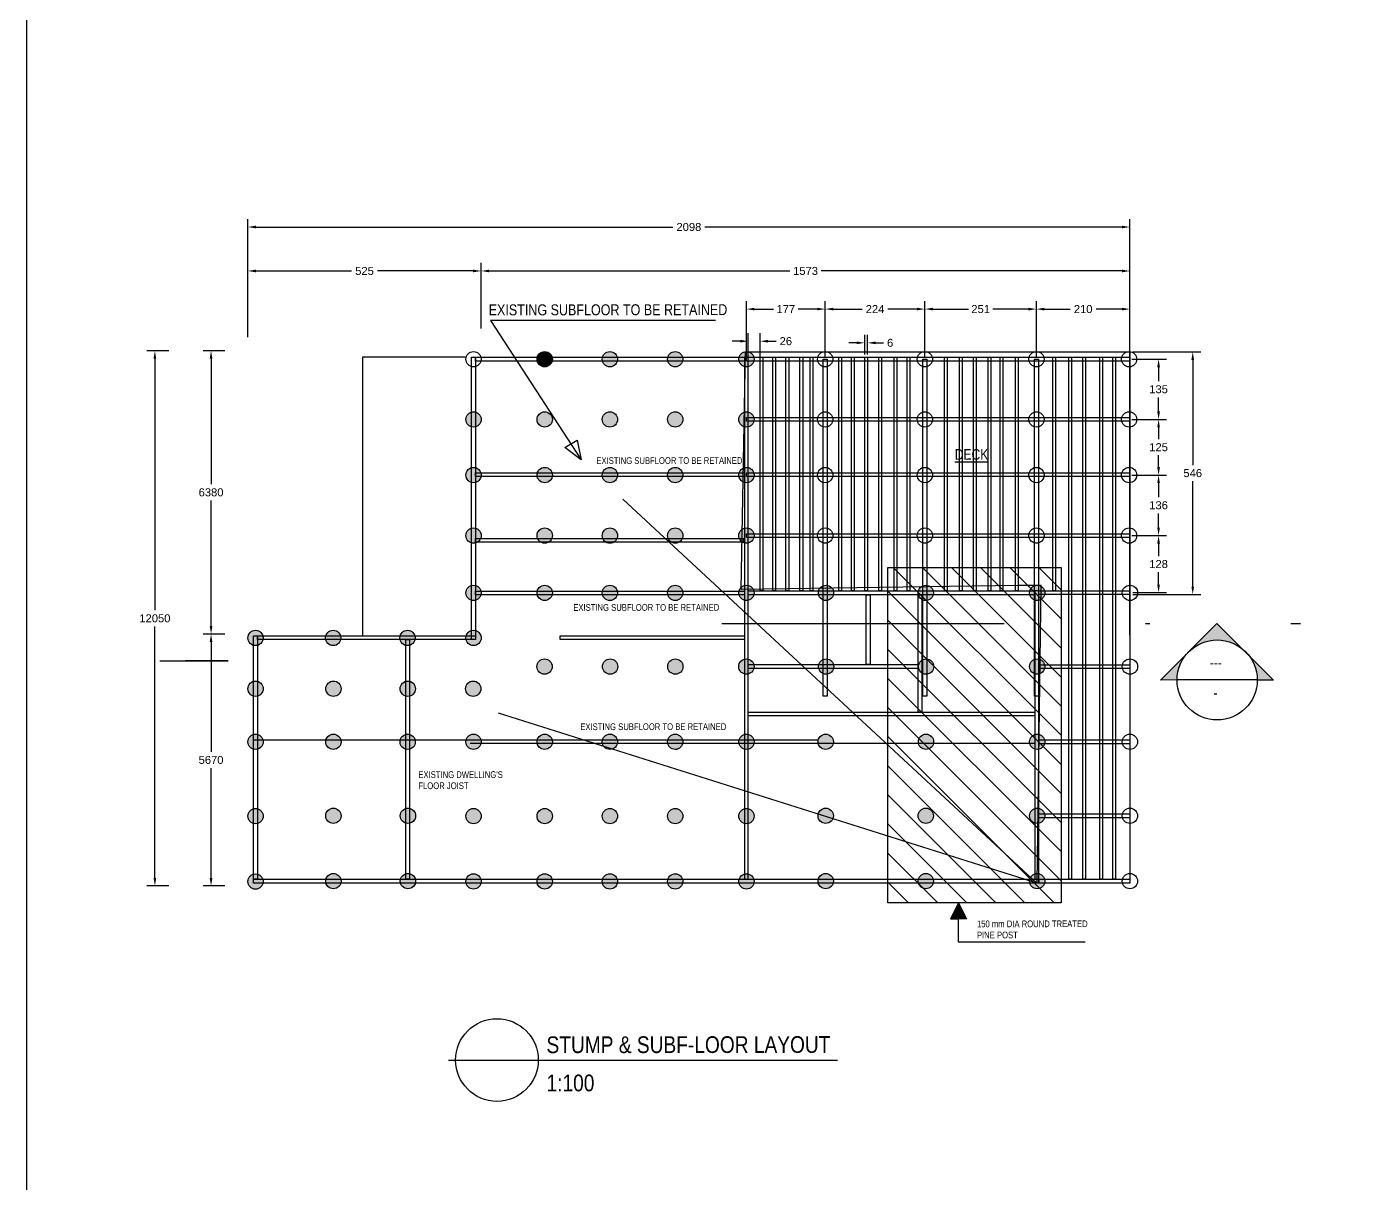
# Model space of a CAD drawing. Header units: metres. Extents: x 8 to 298, y 7 to 251.
# Drawn here: x 236.03 to 266.04, y 58.57 to 84.58 of the extents above; entities that cross this region are included whole.
import ezdxf

# ---------------------------------------------------------------- set-up
doc = ezdxf.new("R2010")
doc.units = ezdxf.units.M
doc.header["$MEASUREMENT"] = 0
doc.linetypes.add('DASHDOT2', pattern=[12.7, 6.35, -3.175, 0, -3.175])
doc.linetypes.add('DASHED', pattern=[19.05, 12.7, -6.35])
for name, color, linetype in [('A-MUROS', 1, 'Continuous'), ('A-NOMBRE_MATERIAL', 4, 'Continuous'), ('A-TEXTOS', 2, 'Continuous'), ('NUEVO DIBUJO', 2, 'Continuous')]:
    doc.layers.add(name, color=color, linetype=linetype)
doc.styles.get("Standard").update_dxf_attribs({"font": 'arial.ttf'})
doc.dimstyles.get("Standard").update_dxf_attribs({"dimtxt": 0.18, "dimasz": 0.18, "dimexe": 0.18, "dimexo": 0.0625, "dimgap": 0.09, "dimtad": 0, "dimtih": 1, "dimtoh": 1, "dimzin": 0, "dimdsep": 46, "dimtxsty": 'Standard', "dimcen": 0.09, "dimadec": 0, "dimazin": 0, "dimtfac": 1, "dimtofl": 0, "dimtmove": 0, "dimatfit": 3, "dimfxl": 1, "dimtolj": 1, "dimtzin": 0, "dimarcsym": 0})

# ---------------------------------------------------------------- blocks, each defined once
blk = doc.blocks.new('*D205')
at = {"layer": 'Defpoints', "color": 0, "transparency": 16777216}
for p in [(252.517, 77.504), (252.254, 76.833), (252.517, 76.833)]:
    blk.add_point(p, dxfattribs=at)
at = {"layer": 'NUEVO DIBUJO', "color": 0, "lineweight": -2, "transparency": 16777216}
for p, q in [((252.074, 77.504), (251.894, 77.504)), ((252.254, 76.895), (252.254, 77.684)), ((252.517, 76.895), (252.517, 77.684)), ((252.697, 77.504), (252.877, 77.504))]:
    blk.add_line(p, q, dxfattribs=at)
at = {"layer": 'NUEVO DIBUJO', "color": 0, "transparency": 16777216}
for points in [[(252.074, 77.534), (252.074, 77.474), (252.254, 77.504)], [(252.697, 77.534), (252.697, 77.474), (252.517, 77.504)]]:
    blk.add_solid(points, dxfattribs=at)
at = {"layer": 'NUEVO DIBUJO', "color": 0, "transparency": 16777216, "insert": (253.098, 77.504), "char_height": 0.18, "attachment_point": 5}
blk.add_mtext('\\A1;26', dxfattribs=at)
blk = doc.blocks.new('*D155')
at = {"layer": 'Defpoints', "color": 0, "transparency": 16777216}
for p in [(238.909, 77.289), (239.283, 77.289), (239.283, 65.253)]:
    blk.add_point(p, dxfattribs=at)
at = {"layer": 'NUEVO DIBUJO', "color": 0, "lineweight": -2, "transparency": 16777216}
for p, q in [((239.221, 77.289), (238.729, 77.289)), ((238.909, 77.109), (238.909, 71.453)), ((238.909, 65.433), (238.909, 71.089)), ((239.221, 65.253), (238.729, 65.253))]:
    blk.add_line(p, q, dxfattribs=at)
at = {"layer": 'NUEVO DIBUJO', "color": 0, "transparency": 16777216}
for points in [[(238.879, 77.109), (238.939, 77.109), (238.909, 77.289)], [(238.879, 65.433), (238.939, 65.433), (238.909, 65.253)]]:
    blk.add_solid(points, dxfattribs=at)
at = {"layer": 'NUEVO DIBUJO', "color": 0, "transparency": 16777216, "insert": (238.909, 71.271), "char_height": 0.18, "attachment_point": 5}
blk.add_mtext('\\A1;12050', dxfattribs=at)
blk = doc.blocks.new('*D156')
at = {"layer": 'Defpoints', "color": 0, "transparency": 16777216}
for p in [(240.172, 70.919), (240.546, 70.919), (240.546, 65.253)]:
    blk.add_point(p, dxfattribs=at)
at = {"layer": 'NUEVO DIBUJO', "color": 0, "lineweight": -2, "transparency": 16777216}
for p, q in [((240.483, 70.919), (239.992, 70.919)), ((240.172, 70.739), (240.172, 68.268)), ((240.172, 65.433), (240.172, 67.904)), ((240.483, 65.253), (239.992, 65.253))]:
    blk.add_line(p, q, dxfattribs=at)
at = {"layer": 'NUEVO DIBUJO', "color": 0, "transparency": 16777216}
for points in [[(240.142, 70.739), (240.202, 70.739), (240.172, 70.919)], [(240.142, 65.433), (240.202, 65.433), (240.172, 65.253)]]:
    blk.add_solid(points, dxfattribs=at)
at = {"layer": 'NUEVO DIBUJO', "color": 0, "transparency": 16777216, "insert": (240.172, 68.086), "char_height": 0.18, "attachment_point": 5}
blk.add_mtext('\\A1;5670', dxfattribs=at)
blk = doc.blocks.new('*D157')
at = {"layer": 'Defpoints', "color": 0, "transparency": 16777216}
for p in [(240.172, 77.289), (240.546, 77.289), (240.546, 70.919)]:
    blk.add_point(p, dxfattribs=at)
at = {"layer": 'NUEVO DIBUJO', "color": 0, "lineweight": -2, "transparency": 16777216}
for p, q in [((240.483, 77.289), (239.992, 77.289)), ((240.172, 77.109), (240.172, 74.286)), ((240.172, 71.099), (240.172, 73.922)), ((240.483, 70.919), (239.992, 70.919))]:
    blk.add_line(p, q, dxfattribs=at)
at = {"layer": 'NUEVO DIBUJO', "color": 0, "transparency": 16777216}
for points in [[(240.142, 77.109), (240.202, 77.109), (240.172, 77.289)], [(240.142, 71.099), (240.202, 71.099), (240.172, 70.919)]]:
    blk.add_solid(points, dxfattribs=at)
at = {"layer": 'NUEVO DIBUJO', "color": 0, "transparency": 16777216, "insert": (240.172, 74.104), "char_height": 0.18, "attachment_point": 5}
blk.add_mtext('\\A1;6380', dxfattribs=at)
blk = doc.blocks.new('*D206')
at = {"layer": 'Defpoints', "color": 0, "transparency": 16777216}
for p in [(260.836, 80.072), (240.999, 78.402), (260.836, 70.83)]:
    blk.add_point(p, dxfattribs=at)
at = {"layer": 'NUEVO DIBUJO', "color": 0, "lineweight": -2, "transparency": 16777216}
for p, q in [((240.999, 78.465), (240.999, 80.252)), ((260.836, 70.893), (260.836, 80.252)), ((241.179, 80.072), (250.557, 80.072)), ((260.656, 80.072), (251.278, 80.072))]:
    blk.add_line(p, q, dxfattribs=at)
at = {"layer": 'NUEVO DIBUJO', "color": 0, "transparency": 16777216}
for points in [[(241.179, 80.102), (241.179, 80.042), (240.999, 80.072)], [(260.656, 80.102), (260.656, 80.042), (260.836, 80.072)]]:
    blk.add_solid(points, dxfattribs=at)
at = {"layer": 'NUEVO DIBUJO', "color": 0, "transparency": 16777216, "insert": (250.918, 80.072), "char_height": 0.18, "attachment_point": 5}
blk.add_mtext('\\A1;2098', dxfattribs=at)
blk = doc.blocks.new('*D158')
at = {"layer": 'Defpoints', "color": 0, "transparency": 16777216}
for p in [(246.246, 79.083), (240.999, 77.535), (246.246, 77.729)]:
    blk.add_point(p, dxfattribs=at)
at = {"layer": 'NUEVO DIBUJO', "color": 0, "lineweight": -2, "transparency": 16777216}
for p, q in [((240.999, 77.597), (240.999, 79.263)), ((246.246, 77.791), (246.246, 79.263)), ((241.179, 79.083), (243.333, 79.083)), ((246.066, 79.083), (243.912, 79.083))]:
    blk.add_line(p, q, dxfattribs=at)
at = {"layer": 'NUEVO DIBUJO', "color": 0, "transparency": 16777216}
for points in [[(241.179, 79.113), (241.179, 79.053), (240.999, 79.083)], [(246.066, 79.113), (246.066, 79.053), (246.246, 79.083)]]:
    blk.add_solid(points, dxfattribs=at)
at = {"layer": 'NUEVO DIBUJO', "color": 0, "transparency": 16777216, "insert": (243.623, 79.083), "char_height": 0.18, "attachment_point": 5}
blk.add_mtext('\\A1;525', dxfattribs=at)
blk = doc.blocks.new('*D159')
at = {"layer": 'Defpoints', "color": 0, "transparency": 16777216}
for p in [(260.836, 79.083), (246.246, 77.729), (260.836, 77.729)]:
    blk.add_point(p, dxfattribs=at)
at = {"layer": 'NUEVO DIBUJO', "color": 0, "lineweight": -2, "transparency": 16777216}
for p, q in [((246.246, 77.791), (246.246, 79.263)), ((260.836, 77.791), (260.836, 79.263)), ((246.426, 79.083), (253.191, 79.083)), ((260.656, 79.083), (253.891, 79.083))]:
    blk.add_line(p, q, dxfattribs=at)
at = {"layer": 'NUEVO DIBUJO', "color": 0, "transparency": 16777216}
for points in [[(246.426, 79.113), (246.426, 79.053), (246.246, 79.083)], [(260.656, 79.113), (260.656, 79.053), (260.836, 79.083)]]:
    blk.add_solid(points, dxfattribs=at)
at = {"layer": 'NUEVO DIBUJO', "color": 0, "transparency": 16777216, "insert": (253.541, 79.083), "char_height": 0.18, "attachment_point": 5}
blk.add_mtext('\\A1;1573', dxfattribs=at)
blk = doc.blocks.new('*D207')
at = {"layer": 'Defpoints', "color": 0, "transparency": 16777216}
for p in [(253.983, 78.226), (252.212, 77.099), (253.983, 77.099)]:
    blk.add_point(p, dxfattribs=at)
at = {"layer": 'NUEVO DIBUJO', "color": 0, "lineweight": -2, "transparency": 16777216}
for p, q in [((252.212, 77.161), (252.212, 78.406)), ((253.983, 77.161), (253.983, 78.406)), ((252.392, 78.226), (252.817, 78.226)), ((253.803, 78.226), (253.378, 78.226))]:
    blk.add_line(p, q, dxfattribs=at)
at = {"layer": 'NUEVO DIBUJO', "color": 0, "transparency": 16777216}
for points in [[(252.392, 78.256), (252.392, 78.196), (252.212, 78.226)], [(253.803, 78.256), (253.803, 78.196), (253.983, 78.226)]]:
    blk.add_solid(points, dxfattribs=at)
at = {"layer": 'NUEVO DIBUJO', "color": 0, "transparency": 16777216, "insert": (253.097, 78.226), "char_height": 0.18, "attachment_point": 5}
blk.add_mtext('\\A1;177', dxfattribs=at)
blk = doc.blocks.new('*D208')
at = {"layer": 'Defpoints', "color": 0, "transparency": 16777216}
for p in [(256.225, 78.226), (253.983, 77.099), (256.225, 77.099)]:
    blk.add_point(p, dxfattribs=at)
at = {"layer": 'NUEVO DIBUJO', "color": 0, "lineweight": -2, "transparency": 16777216}
for p, q in [((253.983, 77.161), (253.983, 78.406)), ((256.225, 77.161), (256.225, 78.406)), ((254.163, 78.226), (254.814, 78.226)), ((256.045, 78.226), (255.394, 78.226))]:
    blk.add_line(p, q, dxfattribs=at)
at = {"layer": 'NUEVO DIBUJO', "color": 0, "transparency": 16777216}
for points in [[(254.163, 78.256), (254.163, 78.196), (253.983, 78.226)], [(256.045, 78.256), (256.045, 78.196), (256.225, 78.226)]]:
    blk.add_solid(points, dxfattribs=at)
at = {"layer": 'NUEVO DIBUJO', "color": 0, "transparency": 16777216, "insert": (255.104, 78.226), "char_height": 0.18, "attachment_point": 5}
blk.add_mtext('\\A1;224', dxfattribs=at)
blk = doc.blocks.new('*D209')
at = {"layer": 'Defpoints', "color": 0, "transparency": 16777216}
for p in [(258.733, 78.226), (256.225, 77.099), (258.733, 77.099)]:
    blk.add_point(p, dxfattribs=at)
at = {"layer": 'NUEVO DIBUJO', "color": 0, "lineweight": -2, "transparency": 16777216}
for p, q in [((256.225, 77.161), (256.225, 78.406)), ((258.733, 77.161), (258.733, 78.406)), ((256.405, 78.226), (257.206, 78.226)), ((258.553, 78.226), (257.752, 78.226))]:
    blk.add_line(p, q, dxfattribs=at)
at = {"layer": 'NUEVO DIBUJO', "color": 0, "transparency": 16777216}
for points in [[(256.405, 78.256), (256.405, 78.196), (256.225, 78.226)], [(258.553, 78.256), (258.553, 78.196), (258.733, 78.226)]]:
    blk.add_solid(points, dxfattribs=at)
at = {"layer": 'NUEVO DIBUJO', "color": 0, "transparency": 16777216, "insert": (257.479, 78.226), "char_height": 0.18, "attachment_point": 5}
blk.add_mtext('\\A1;251', dxfattribs=at)
blk = doc.blocks.new('*D210')
at = {"layer": 'Defpoints', "color": 0, "transparency": 16777216}
for p in [(260.836, 78.226), (258.733, 77.099), (260.836, 77.099)]:
    blk.add_point(p, dxfattribs=at)
at = {"layer": 'NUEVO DIBUJO', "color": 0, "lineweight": -2, "transparency": 16777216}
for p, q in [((258.733, 77.161), (258.733, 78.406)), ((260.836, 77.161), (260.836, 78.406)), ((258.913, 78.226), (259.494, 78.226)), ((260.656, 78.226), (260.075, 78.226))]:
    blk.add_line(p, q, dxfattribs=at)
at = {"layer": 'NUEVO DIBUJO', "color": 0, "transparency": 16777216}
for points in [[(258.913, 78.256), (258.913, 78.196), (258.733, 78.226)], [(260.656, 78.256), (260.656, 78.196), (260.836, 78.226)]]:
    blk.add_solid(points, dxfattribs=at)
at = {"layer": 'NUEVO DIBUJO', "color": 0, "transparency": 16777216, "insert": (259.784, 78.226), "char_height": 0.18, "attachment_point": 5}
blk.add_mtext('\\A1;210', dxfattribs=at)
blk = doc.blocks.new('*D211')
at = {"layer": 'Defpoints', "color": 0, "transparency": 16777216}
for p in [(260.818, 77.099), (260.818, 75.745), (261.48, 75.745)]:
    blk.add_point(p, dxfattribs=at)
at = {"layer": 'NUEVO DIBUJO', "color": 0, "lineweight": -2, "transparency": 16777216}
for p, q in [((260.881, 77.099), (261.66, 77.099)), ((261.48, 76.919), (261.48, 76.604)), ((261.48, 75.925), (261.48, 76.24)), ((260.881, 75.745), (261.66, 75.745))]:
    blk.add_line(p, q, dxfattribs=at)
at = {"layer": 'NUEVO DIBUJO', "color": 0, "transparency": 16777216}
for points in [[(261.45, 76.919), (261.51, 76.919), (261.48, 77.099)], [(261.45, 75.925), (261.51, 75.925), (261.48, 75.745)]]:
    blk.add_solid(points, dxfattribs=at)
at = {"layer": 'NUEVO DIBUJO', "color": 0, "transparency": 16777216, "insert": (261.48, 76.422), "char_height": 0.18, "attachment_point": 5}
blk.add_mtext('\\A1;135', dxfattribs=at)
blk = doc.blocks.new('*D212')
at = {"layer": 'Defpoints', "color": 0, "transparency": 16777216}
for p in [(260.836, 75.745), (260.818, 74.494), (261.48, 74.494)]:
    blk.add_point(p, dxfattribs=at)
at = {"layer": 'NUEVO DIBUJO', "color": 0, "lineweight": -2, "transparency": 16777216}
for p, q in [((260.899, 75.745), (261.66, 75.745)), ((261.48, 75.565), (261.48, 75.301)), ((261.48, 74.674), (261.48, 74.938)), ((260.881, 74.494), (261.66, 74.494))]:
    blk.add_line(p, q, dxfattribs=at)
at = {"layer": 'NUEVO DIBUJO', "color": 0, "transparency": 16777216}
for points in [[(261.45, 75.565), (261.51, 75.565), (261.48, 75.745)], [(261.45, 74.674), (261.51, 74.674), (261.48, 74.494)]]:
    blk.add_solid(points, dxfattribs=at)
at = {"layer": 'NUEVO DIBUJO', "color": 0, "transparency": 16777216, "insert": (261.48, 75.119), "char_height": 0.18, "attachment_point": 5}
blk.add_mtext('\\A1;125', dxfattribs=at)
blk = doc.blocks.new('*D213')
at = {"layer": 'Defpoints', "color": 0, "transparency": 16777216}
for p in [(260.818, 74.494), (260.818, 73.132), (261.48, 73.132)]:
    blk.add_point(p, dxfattribs=at)
at = {"layer": 'NUEVO DIBUJO', "color": 0, "lineweight": -2, "transparency": 16777216}
for p, q in [((260.881, 74.494), (261.66, 74.494)), ((261.48, 74.314), (261.48, 73.995)), ((261.48, 73.312), (261.48, 73.631)), ((260.881, 73.132), (261.66, 73.132))]:
    blk.add_line(p, q, dxfattribs=at)
at = {"layer": 'NUEVO DIBUJO', "color": 0, "transparency": 16777216}
for points in [[(261.45, 74.314), (261.51, 74.314), (261.48, 74.494)], [(261.45, 73.312), (261.51, 73.312), (261.48, 73.132)]]:
    blk.add_solid(points, dxfattribs=at)
at = {"layer": 'NUEVO DIBUJO', "color": 0, "transparency": 16777216, "insert": (261.48, 73.813), "char_height": 0.18, "attachment_point": 5}
blk.add_mtext('\\A1;136', dxfattribs=at)
blk = doc.blocks.new('*D214')
at = {"layer": 'Defpoints', "color": 0, "transparency": 16777216}
for p in [(260.818, 73.132), (260.836, 71.85), (261.48, 71.85)]:
    blk.add_point(p, dxfattribs=at)
at = {"layer": 'NUEVO DIBUJO', "color": 0, "lineweight": -2, "transparency": 16777216}
for p, q in [((260.881, 73.132), (261.66, 73.132)), ((261.48, 72.952), (261.48, 72.673)), ((261.48, 72.03), (261.48, 72.309)), ((260.899, 71.85), (261.66, 71.85))]:
    blk.add_line(p, q, dxfattribs=at)
at = {"layer": 'NUEVO DIBUJO', "color": 0, "transparency": 16777216}
for points in [[(261.45, 72.952), (261.51, 72.952), (261.48, 73.132)], [(261.45, 72.03), (261.51, 72.03), (261.48, 71.85)]]:
    blk.add_solid(points, dxfattribs=at)
at = {"layer": 'NUEVO DIBUJO', "color": 0, "transparency": 16777216, "insert": (261.48, 72.491), "char_height": 0.18, "attachment_point": 5}
blk.add_mtext('\\A1;128', dxfattribs=at)
blk = doc.blocks.new('*D215')
at = {"layer": 'Defpoints', "color": 0, "transparency": 16777216}
for p in [(260.836, 77.265), (260.836, 71.807), (262.248, 71.807)]:
    blk.add_point(p, dxfattribs=at)
at = {"layer": 'NUEVO DIBUJO', "color": 0, "lineweight": -2, "transparency": 16777216}
for p, q in [((260.899, 77.265), (262.428, 77.265)), ((262.248, 77.085), (262.248, 74.718)), ((262.248, 71.987), (262.248, 74.354)), ((260.899, 71.807), (262.428, 71.807))]:
    blk.add_line(p, q, dxfattribs=at)
at = {"layer": 'NUEVO DIBUJO', "color": 0, "transparency": 16777216}
for points in [[(262.218, 77.085), (262.278, 77.085), (262.248, 77.265)], [(262.218, 71.987), (262.278, 71.987), (262.248, 71.807)]]:
    blk.add_solid(points, dxfattribs=at)
at = {"layer": 'NUEVO DIBUJO', "color": 0, "transparency": 16777216, "insert": (262.248, 74.536), "char_height": 0.18, "attachment_point": 5}
blk.add_mtext('\\A1;546', dxfattribs=at)
blk = doc.blocks.new('*D204')
at = {"layer": 'Defpoints', "color": 0, "transparency": 16777216}
for p in [(254.935, 77.467), (254.872, 77.141), (254.935, 77.141)]:
    blk.add_point(p, dxfattribs=at)
at = {"layer": 'NUEVO DIBUJO', "color": 0, "lineweight": -2, "transparency": 16777216}
for p, q in [((254.692, 77.467), (254.512, 77.467)), ((254.872, 77.204), (254.872, 77.647)), ((254.935, 77.204), (254.935, 77.647)), ((255.115, 77.467), (255.295, 77.467))]:
    blk.add_line(p, q, dxfattribs=at)
at = {"layer": 'NUEVO DIBUJO', "color": 0, "transparency": 16777216}
for points in [[(254.692, 77.497), (254.692, 77.437), (254.872, 77.467)], [(255.115, 77.497), (255.115, 77.437), (254.935, 77.467)]]:
    blk.add_solid(points, dxfattribs=at)
at = {"layer": 'NUEVO DIBUJO', "color": 0, "transparency": 16777216, "insert": (255.444, 77.467), "char_height": 0.18, "attachment_point": 5}
blk.add_mtext('\\A1;6', dxfattribs=at)

msp = doc.modelspace()

# ---------------------------------------------------------------- hatches: boundary and pattern name
at = {"layer": 'A-NOMBRE_MATERIAL'}
h = msp.add_hatch(color=6, dxfattribs=at)
h.dxf.hatch_style = 1
edge = h.paths.add_edge_path()
edge.add_arc((249.1419203, 77.0984531), 0.1721429, 0, 360)
edge = h.paths.add_edge_path()
edge.add_arc((250.6104878, 77.0987946), 0.1721429, 0, 360)
edge = h.paths.add_edge_path()
edge.add_arc((252.2116192, 77.0987946), 0.1721429, 0, 360)
edge = h.paths.add_edge_path()
edge.add_arc((246.0740665, 75.7450632), 0.1721429, 0, 360)
edge = h.paths.add_edge_path()
edge.add_arc((247.6750074, 75.7450632), 0.1721429, 0, 360)
edge = h.paths.add_edge_path()
edge.add_arc((249.1419203, 75.7447217), 0.1721429, 0, 360)
edge = h.paths.add_edge_path()
edge.add_arc((252.2116192, 75.7450632), 0.1721429, 0, 360)
edge = h.paths.add_edge_path()
edge.add_arc((250.6104878, 75.7450632), 0.1721429, 0, 360)
edge = h.paths.add_edge_path()
edge.add_arc((244.5998537, 65.3612232), 0.1721429, 0, 360)
edge = h.paths.add_edge_path()
edge.add_arc((242.9223603, 65.3612232), 0.1721429, 0, 360)
edge = h.paths.add_edge_path()
edge.add_arc((241.1716066, 65.3521168), 0.1721429, 0, 360)
edge = h.paths.add_edge_path()
edge.add_arc((247.6750074, 65.3547789), 0.1721429, 0, 360)
edge = h.paths.add_edge_path()
edge.add_arc((246.0740665, 65.3547789), 0.1721429, 0, 360)
edge = h.paths.add_edge_path()
edge.add_arc((242.9223603, 66.8300617), 0.1721429, 0, 360)
edge = h.paths.add_edge_path()
edge.add_arc((241.1716066, 66.8238709), 0.1721429, 0, 360)
edge = h.paths.add_edge_path()
edge.add_arc((244.5998537, 66.8300617), 0.1721429, 0, 360)
edge = h.paths.add_edge_path()
edge.add_arc((247.6750074, 66.8238054), 0.1721429, 0, 360)
edge = h.paths.add_edge_path()
edge.add_arc((246.0740665, 66.8238054), 0.1721429, 0, 360)
edge = h.paths.add_edge_path()
edge.add_arc((250.6104878, 66.8238054), 0.1721429, 0, 360)
edge = h.paths.add_edge_path()
edge.add_arc((249.1419203, 66.8234638), 0.1721429, 0, 360)
edge = h.paths.add_edge_path()
edge.add_arc((253.9938985, 65.3612232), 0.1721429, 0, 360)
edge = h.paths.add_edge_path()
edge.add_arc((252.2116192, 65.3547789), 0.1721429, 0, 360)
edge = h.paths.add_edge_path()
edge.add_arc((250.6104878, 65.3547789), 0.1721429, 0, 360)
edge = h.paths.add_edge_path()
edge.add_arc((249.1419203, 65.3544374), 0.1721429, 0, 360)
edge = h.paths.add_edge_path()
edge.add_arc((252.2116192, 66.8238054), 0.1721429, 0, 360)
edge = h.paths.add_edge_path()
edge.add_arc((253.9938985, 66.8300617), 0.1721429, 0, 360)
edge = h.paths.add_edge_path()
edge.add_arc((256.2451275, 66.8300617), 0.1721429, 0, 360)
edge = h.paths.add_edge_path()
edge.add_arc((256.2451275, 65.3612232), 0.1721429, 0, 360)
edge = h.paths.add_edge_path()
edge.add_arc((241.1716066, 68.4943163), 0.1721429, 0, 360)
edge = h.paths.add_edge_path()
edge.add_arc((241.1716066, 69.6884329), 0.1721429, 0, 360)
edge = h.paths.add_edge_path()
edge.add_arc((241.1716066, 70.8301408), 0.1721429, 0, 360)
edge = h.paths.add_edge_path()
edge.add_arc((242.9235012, 69.6884329), 0.1721429, 0, 360)
edge = h.paths.add_edge_path()
edge.add_arc((242.9178381, 70.8301408), 0.1721429, 0, 360)
edge = h.paths.add_edge_path()
edge.add_arc((242.9223603, 68.4943163), 0.1721429, 0, 360)
edge = h.paths.add_edge_path()
edge.add_arc((244.5934527, 68.4943163), 0.1721429, 0, 360)
edge = h.paths.add_edge_path()
edge.add_arc((244.5954886, 69.6884329), 0.1721429, 0, 360)
edge = h.paths.add_edge_path()
edge.add_arc((244.5910637, 70.8301408), 0.1721429, 0, 360)
edge = h.paths.add_edge_path()
edge.add_arc((246.0740665, 70.8301408), 0.1721429, 0, 360)
edge = h.paths.add_edge_path()
edge.add_arc((246.0740665, 71.8435647), 0.1721429, 0, 360)
edge = h.paths.add_edge_path()
edge.add_arc((246.0740665, 73.1319618), 0.1721429, 0, 360)
edge = h.paths.add_edge_path()
edge.add_arc((246.0740665, 74.4938072), 0.1721429, 0, 360)
edge = h.paths.add_edge_path()
edge.add_arc((247.6750074, 74.4938072), 0.1721429, 0, 360)
edge = h.paths.add_edge_path()
edge.add_arc((247.6750074, 73.1319618), 0.1721429, 0, 360)
edge = h.paths.add_edge_path()
edge.add_arc((250.6104878, 73.1319618), 0.1721429, 0, 360)
edge = h.paths.add_edge_path()
edge.add_arc((249.1419203, 73.1316202), 0.1721429, 0, 360)
edge = h.paths.add_edge_path()
edge.add_arc((252.2116192, 73.1319618), 0.1721429, 0, 360)
edge = h.paths.add_edge_path()
edge.add_arc((252.2116192, 74.4938072), 0.1721429, 0, 360)
edge = h.paths.add_edge_path()
edge.add_arc((250.6104878, 74.4938072), 0.1721429, 0, 360)
edge = h.paths.add_edge_path()
edge.add_arc((249.1419203, 74.4934657), 0.1721429, 0, 360)
edge = h.paths.add_edge_path()
edge.add_arc((252.2116192, 71.8435647), 0.1721429, 0, 360)
edge = h.paths.add_edge_path()
edge.add_arc((250.6104878, 71.8435647), 0.1721429, 0, 360)
edge = h.paths.add_edge_path()
edge.add_arc((249.1419203, 71.8432231), 0.1721429, 0, 360)
edge = h.paths.add_edge_path()
edge.add_arc((247.6750074, 71.8435647), 0.1721429, 0, 360)
edge = h.paths.add_edge_path()
edge.add_arc((258.7505633, 65.3612232), 0.1721429, 0, 360)
edge = h.paths.add_edge_path()
edge.add_arc((258.7505633, 66.8300617), 0.1721429, 0, 360)
edge = h.paths.add_edge_path()
edge.add_arc((258.7499657, 68.4943163), 0.1721429, 0, 360)
edge = h.paths.add_edge_path()
edge.add_arc((258.7508551, 70.1860264), 0.1721429, 0, 360)
edge = h.paths.add_edge_path()
edge.add_arc((258.7511803, 71.8435647), 0.1721429, 0, 360)
edge = h.paths.add_edge_path()
edge.add_arc((256.243496, 71.8435647), 0.1721429, 0, 360)
edge = h.paths.add_edge_path()
edge.add_arc((256.2518788, 70.1860264), 0.1721429, 0, 360)
edge = h.paths.add_edge_path()
edge.add_arc((254.0011278, 71.8435647), 0.1721429, 0, 360)
edge = h.paths.add_edge_path()
edge.add_arc((254.0030678, 70.1860264), 0.1721429, 0, 360)
edge = h.paths.add_edge_path()
edge.add_arc((252.2103295, 70.1860264), 0.1721429, 0, 360)
edge = h.paths.add_edge_path()
edge.add_arc((250.6126002, 70.1860264), 0.1721429, 0, 360)
edge = h.paths.add_edge_path()
edge.add_arc((250.6104878, 68.4950484), 0.1721429, 0, 360)
edge = h.paths.add_edge_path()
edge.add_arc((252.2116192, 68.4950484), 0.1721429, 0, 360)
edge = h.paths.add_edge_path()
edge.add_arc((249.1419203, 68.4947069), 0.1721429, 0, 360)
edge = h.paths.add_edge_path()
edge.add_arc((253.9944238, 68.4943163), 0.1721429, 0, 360)
edge = h.paths.add_edge_path()
edge.add_arc((256.2495413, 68.4943163), 0.1721429, 0, 360)
edge = h.paths.add_edge_path()
edge.add_arc((246.0672068, 69.6884329), 0.1721429, 0, 360)
edge = h.paths.add_edge_path()
edge.add_arc((247.6711551, 70.1860264), 0.1721429, 0, 360)
edge = h.paths.add_edge_path()
edge.add_arc((249.1464894, 70.1860264), 0.1721429, 0, 360)
edge = h.paths.add_edge_path()
edge.add_arc((247.6750074, 68.4950484), 0.1721429, 0, 360)
edge = h.paths.add_edge_path()
edge.add_arc((246.0740665, 68.4950484), 0.1721429, 0, 360)
edge = h.paths.add_edge_path()
edge.add_line((250.6148344, 68.3217673), (250.6584094, 68.3257911))
at = {"layer": 'NUEVO DIBUJO'}
h = msp.add_hatch(color=6, dxfattribs=at)
h.dxf.hatch_style = 1
edge = h.paths.add_edge_path()
edge.add_arc((247.6750074, 77.0987946), 0.1721429, 0, 360)
at = {"layer": 'NUEVO DIBUJO', "true_color": 0xc7c8ca}
h = msp.add_hatch(dxfattribs=at)
h.set_pattern_fill('JIS_WOOD', color=9, scale=0.654285, angle=90)
h.set_pattern_definition([(135, (133.6045, -132.8184), (-0.3271423, -0.3271423), [])])
h.paths.add_polyline_path([(255.3926781, 72.4140896), (259.2877351, 72.4140896), (259.2877351, 64.8733542), (255.3926781, 64.8733542)])
at = {"layer": 'NUEVO DIBUJO'}
h = msp.add_hatch(color=3, dxfattribs=at)
h.dxf.hatch_style = 1
h.paths.add_polyline_path([(261.5223249, 69.8828007), (261.8967378, 69.8890959, -0.183582479), (262.1261452, 70.48655)])
h.paths.add_polyline_path([(262.7914799, 71.1518065), (262.1971025, 70.557499, -0.1844551951), (262.7976255, 70.7868413, -0.1639079338), (263.3427286, 70.6032146)])
h.paths.add_polyline_path([(263.5122502, 70.43451, -0.1660457928), (263.6985132, 69.8828007), (264.0666314, 69.8828007)])
h = msp.add_hatch(color=2, dxfattribs=at)
h.dxf.hatch_style = 1
h.paths.add_polyline_path([(256.9817243, 64.8733542), (256.8040095, 64.5110638), (256.9817243, 64.5110638)])
h.paths.add_polyline_path([(256.9817243, 64.8733542), (256.9817243, 64.5110638), (257.1594392, 64.5110638)])

# ---------------------------------------------------------------- linework, layer by layer
at = {"color": 3}
for p, q in [((261.8967168, 69.8890955), (261.8967168, 69.8890955)), ((263.6985187, 69.8859481), (261.8967323, 69.8859481))]:
    msp.add_line(p, q, dxfattribs=at)
at = {"color": 6}
for p, q in [((241.2543513, 68.3528783), (241.289653, 68.3798673)), ((250.6148344, 68.3217673), (250.6584094, 68.3257911))]:
    msp.add_line(p, q, dxfattribs=at)
at = {"color": 3}
msp.add_lwpolyline([(261.8967168, 69.8890955), (261.5223249, 69.8828007), (262.7914799, 71.1518065), (264.0666314, 69.8828007), (263.692368, 69.8828007)], dxfattribs=at)
msp.add_circle((262.7976255, 69.8859481), 0.9008932, dxfattribs=at)
at = {"layer": 'A-MUROS', "color": 6}
msp.add_lwpolyline([(252.1881287, 77.2651086), (260.8360131, 77.2651086), (260.8360131, 65.317839), (258.7488304, 65.317839), (258.8375574, 72.0114814), (258.3299251, 72.0114814), (252.092957, 71.9226045), (252.1881287, 77.2651086), (260.8360131, 77.2651086), (260.8360131, 65.317839)], dxfattribs=at)
at = {"layer": 'A-NOMBRE_MATERIAL', "color": 6}
msp.add_lwpolyline([(244.5490153, 70.7937663), (244.6382753, 70.7937663), (244.6382753, 65.4050872), (244.5490153, 65.4050872)], close=True, dxfattribs=at)
msp.add_circle((242.9223603, 65.3612232), 0.1721429, dxfattribs=at)
at = {"layer": 'A-TEXTOS', "color": 2}
msp.add_line((251.5124641, 77.966776), (246.4586464, 77.966776), dxfattribs=at)
at = {"layer": 'A-TEXTOS'}
msp.add_line((245.5147385, 61.33789), (254.262232, 61.33789), dxfattribs=at)
at = {"layer": 'NUEVO DIBUJO', "color": 2}
for p, q in [((246.4586464, 77.966776), (248.4968045, 74.8324076)), ((248.1273948, 75.1163146), (248.4087578, 75.2818377)), ((248.4087578, 75.2818377), (248.4968045, 74.8324076)), ((239.0169259, 70.3122158), (240.5601849, 70.3122158)), ((240.5601849, 70.3122158), (239.6000332, 70.3122158)), ((256.9817243, 64.8733542), (256.8040095, 64.5110638)), ((256.9817243, 63.9888628), (256.9817243, 64.8733542)), ((256.9817243, 64.8733542), (257.1594392, 64.5110638)), ((256.8040095, 64.5110638), (256.9817243, 64.5110638)), ((257.1594392, 64.5110638), (256.9817243, 64.5110638)), ((259.8272944, 63.9888628), (256.9817243, 63.9888628))]:
    msp.add_line(p, q, dxfattribs=at)
at = {"layer": 'NUEVO DIBUJO', "color": 1, "linetype": 'DASHED'}
for q in [(246.0300555, 77.0985021), (241.1234398, 70.8809163)]:
    msp.add_line((258.7455009, 65.317839), q, dxfattribs=at)
at = {"layer": 'NUEVO DIBUJO', "color": 1}
msp.add_line((248.4968045, 74.8324076), (248.1273948, 75.1163146), dxfattribs=at)
at = {"layer": 'NUEVO DIBUJO', "color": 3, "linetype": 'DASHDOT2'}
msp.add_line((251.6572821, 71.1518065), (264.6748835, 71.1518065), dxfattribs=at)
at = {"layer": 'NUEVO DIBUJO', "color": 2}
msp.add_lwpolyline([(236.0258756, 85.1774737), (297.8544523, 85.1774737), (297.8544523, 42.1032195), (236.0258756, 42.1032195)], close=True, dxfattribs=at)
at = {"layer": 'NUEVO DIBUJO', "color": 1, "linetype": 'DASHED'}
msp.add_lwpolyline([(245.8846779, 77.1420771), (243.5767526, 77.1420771), (243.5767477, 70.8809163)], dxfattribs=at)
at = {"layer": 'NUEVO DIBUJO', "color": 6}
for points in [[(246.0300555, 77.1420771), (246.1194432, 77.1420771), (246.1194432, 70.7937663), (246.0300555, 70.7937663)], [(246.1194432, 77.1420771), (252.1643974, 77.1420771), (252.1643974, 77.054829), (246.1194432, 77.054829)], [(252.2538047, 77.1420771), (252.1643974, 77.1420771), (252.1643974, 65.4050872), (252.2538047, 65.4050872)], [(252.2116192, 77.1414373), (260.8360131, 77.1414373), (260.8360131, 77.0561519), (252.2116192, 77.0561519)], [(252.5174231, 77.1414373), (252.5799399, 77.1414373), (252.5799399, 71.8925633), (252.5174231, 71.8925633)], [(252.8016616, 77.1414373), (252.8641784, 77.1414373), (252.8641784, 71.8925633), (252.8016616, 71.8925633)], [(253.1011879, 77.1414373), (253.1637047, 77.1414373), (253.1637047, 71.8925633), (253.1011879, 71.8925633)], [(253.4147537, 77.1414373), (253.4772705, 77.1414373), (253.4772705, 71.8925633), (253.4147537, 71.8925633)], [(253.6460191, 77.1414373), (253.7085359, 77.1414373), (253.7085359, 71.8925633), (253.6460191, 71.8925633)], [(254.2887144, 77.1414373), (254.3512312, 77.1414373), (254.3512312, 71.8925633), (254.2887144, 71.8925633)], [(254.5729529, 77.1414373), (254.6354697, 77.1414373), (254.6354697, 71.8925633), (254.5729529, 71.8925633)], [(254.8724793, 77.1414373), (254.9349961, 77.1414373), (254.9349961, 71.8925633), (254.8724793, 71.8925633)], [(255.1860451, 77.1414373), (255.2485619, 77.1414373), (255.2485619, 71.8925633), (255.1860451, 71.8925633)], [(255.5329611, 77.1414373), (255.5954779, 77.1414373), (255.5954779, 71.8925633), (255.5329611, 71.8925633)], [(255.8224736, 77.1414373), (255.8849904, 77.1414373), (255.8849904, 71.8925633), (255.8224736, 71.8925633)], [(256.6648465, 77.1414373), (256.7273633, 77.1414373), (256.7273633, 71.8925633), (256.6648465, 71.8925633)], [(257.0025762, 77.1414373), (257.065093, 77.1414373), (257.065093, 71.8925633), (257.0025762, 71.8925633)], [(257.3177902, 77.1414373), (257.380307, 77.1414373), (257.380307, 71.8925633), (257.3177902, 71.8925633)], [(257.6480146, 77.1414373), (257.7105314, 77.1414373), (257.7105314, 71.8925633), (257.6480146, 71.8925633)], [(257.9181973, 77.1414373), (257.9807141, 77.1414373), (257.9807141, 71.8925633), (257.9181973, 71.8925633)], [(258.2634322, 77.1414373), (258.325949, 77.1414373), (258.325949, 71.8925633), (258.2634322, 71.8925633)], [(259.1008666, 77.1414373), (259.1633834, 77.1414373), (259.1633834, 71.8925633), (259.1008666, 71.8925633)], [(259.4619266, 77.1414373), (259.5244433, 77.1414373), (259.5244433, 65.4038658), (259.4619266, 65.4038658)], [(259.7748451, 77.1414373), (259.8373619, 77.1414373), (259.8373619, 65.4038658), (259.7748451, 65.4038658)], [(260.1599751, 77.1414373), (260.2224919, 77.1414373), (260.2224919, 65.4038658), (260.1599751, 65.4038658)], [(260.4488236, 77.1414373), (260.5113404, 77.1414373), (260.5113404, 65.4038658), (260.4488236, 65.4038658)], [(253.9382805, 77.0987946), (254.0275405, 77.0987946), (254.0275405, 69.5186062), (253.9382805, 69.5186062)], [(256.1806487, 77.0987946), (256.2699088, 77.0987946), (256.2699088, 69.5186062), (256.1806487, 69.5186062)], [(258.688333, 77.0987946), (258.7775931, 77.0987946), (258.7775931, 69.5186062), (258.688333, 69.5186062)], [(252.2116192, 75.7877059), (260.8360131, 75.7877059), (260.8360131, 75.7024205), (252.2116192, 75.7024205)], [(252.2116192, 74.5454379), (260.8360131, 74.5454379), (260.8360131, 74.4601526), (252.2116192, 74.4601526)], [(246.1194432, 73.0705609), (252.1436404, 73.0705609), (252.1436404, 72.9852756), (246.1194432, 72.9852756)], [(252.2116192, 73.1746044), (260.8360131, 73.1746044), (260.8360131, 73.0893191), (252.2116192, 73.0893191)], [(252.2538047, 71.8925633), (258.6997668, 71.8925633), (258.6997668, 71.8033523), (252.2538047, 71.8033523)], [(254.9024591, 71.8033523), (254.9916702, 71.8033523), (254.9916702, 70.2328851), (254.9024591, 70.2328851)], [(256.0698574, 71.8033523), (256.1592647, 71.8033523), (256.1592647, 69.1629418), (256.0698574, 69.1629418)], [(258.7891741, 71.8925633), (258.6997668, 71.8925633), (258.6997668, 65.4050872), (258.7891741, 65.4050872)], [(258.7891741, 71.8925633), (260.8360131, 71.8925633), (260.8360131, 71.807278), (258.7891741, 71.807278)], [(241.1234398, 70.8809163), (241.2128373, 70.8809163), (241.2128373, 65.4050872), (241.1234398, 65.4050872)], [(241.2128373, 70.8809163), (246.1194432, 70.8809163), (246.1194432, 70.7937663), (241.2128373, 70.7937663)], [(248.0243683, 70.8809163), (252.1643974, 70.8809163), (252.1643974, 70.7937663), (248.0243683, 70.7937663)], [(252.2538047, 70.2328851), (256.0698574, 70.2328851), (256.0698574, 70.1456369), (252.2538047, 70.1456369)], [(258.7894659, 70.2286691), (260.8363049, 70.2286691), (260.8363049, 70.1433838), (258.7894659, 70.1433838)], [(252.2538047, 69.1629418), (258.6997668, 69.1629418), (258.6997668, 69.0756936), (252.2538047, 69.0756936)], [(258.7885765, 68.5369589), (260.8354155, 68.5369589), (260.8354155, 68.4516736), (258.7885765, 68.4516736)], [(258.7891741, 66.8727043), (260.8360131, 66.8727043), (260.8360131, 66.787419), (258.7891741, 66.787419)], [(241.1234398, 65.4050872), (258.7891741, 65.4050872), (258.7891741, 65.317839), (241.1234398, 65.317839)], [(258.7891741, 65.4038658), (260.8360131, 65.4038658), (260.8360131, 65.3185805), (258.7891741, 65.3185805)]]:
    msp.add_lwpolyline(points, close=True, dxfattribs=at)
at = {"layer": 'NUEVO DIBUJO', "color": 6, "linetype": 'DASHED'}
for points in [[(246.1194432, 74.5412178), (252.1643974, 74.5412178), (252.1643974, 74.4643727), (246.1194432, 74.4643727)], [(246.1194432, 71.8822584), (252.1643974, 71.8822584), (252.1643974, 71.8033523), (246.1194432, 71.8033523)], [(241.1234398, 68.5357167), (258.6997668, 68.5357167), (258.6997668, 68.4567124), (241.1234398, 68.4567124)]]:
    msp.add_lwpolyline(points, close=True, dxfattribs=at)
at = {"layer": 'NUEVO DIBUJO', "color": 9, "linetype": 'DASHED', "true_color": 0xc7c8ca}
msp.add_lwpolyline([(255.3926781, 72.4140896), (259.2877351, 72.4140896), (259.2877351, 64.8733542), (255.3926781, 64.8733542)], close=True, dxfattribs=at)
at = {"layer": 'NUEVO DIBUJO', "color": 6}
for centre in [(246.0740665, 77.0987946), (247.6750074, 77.0987946), (249.1419203, 77.0984531), (250.6104878, 77.0987946), (253.9829105, 77.0987946), (256.2252787, 77.0987946), (258.7329631, 77.0987946), (260.8184128, 77.0987946), (246.0740665, 75.7450632), (247.6750074, 75.7450632), (249.1419203, 75.7447217), (250.6104878, 75.7450632), (253.9829105, 75.7450632), (256.2252787, 75.7450632), (258.7329631, 75.7450632), (260.8184128, 75.7450632), (246.0740665, 74.4938072), (247.6750074, 74.4938072), (249.1419203, 74.4934657), (250.6104878, 74.4938072), (252.2116192, 74.4938072), (253.9829105, 74.4938072), (256.2252787, 74.4938072), (258.7329631, 74.4938072), (260.8184128, 74.4938072), (246.0740665, 73.1319618), (247.6750074, 73.1319618), (249.1419203, 73.1316202), (250.6104878, 73.1319618), (252.2116192, 73.1319618), (253.9829105, 73.1319618), (256.2252787, 73.1319618), (258.7329631, 73.1319618), (260.8184128, 73.1319618), (246.0740665, 71.8435647), (247.6750074, 71.8435647), (258.7511803, 71.8435647), (260.8366301, 71.8435647), (242.9178381, 70.8301408), (246.0740665, 70.8301408), (247.6711551, 70.1860264), (249.1464894, 70.1860264), (250.6126002, 70.1860264), (256.2518788, 70.1860264), (260.8363049, 70.1860264), (241.1716066, 69.6884329), (242.9235012, 69.6884329), (244.5954886, 69.6884329), (246.0672068, 69.6884329), (241.1716066, 68.4943163), (242.9223603, 68.4943163), (244.5934527, 68.4943163), (246.0740665, 68.4950484), (247.6750074, 68.4950484), (249.1419203, 68.4947069), (250.6104878, 68.4950484), (252.2116192, 68.4950484), (253.9944238, 68.4943163), (260.8354155, 68.4943163), (241.1716066, 66.8238709), (242.9223603, 66.8300617), (244.5998537, 66.8300617), (246.0740665, 66.8238054), (247.6750074, 66.8238054), (249.1419203, 66.8234638), (250.6104878, 66.8238054), (252.2116192, 66.8238054), (253.9938985, 66.8300617), (256.2451275, 66.8300617), (260.8360131, 66.8300617), (241.1716066, 65.3521168), (244.5998537, 65.3612232), (246.0740665, 65.3547789), (247.6750074, 65.3547789), (249.1419203, 65.3544374), (250.6104878, 65.3547789), (252.2116192, 65.3547789), (253.9938985, 65.3612232), (256.2451275, 65.3612232), (260.8360131, 65.3612232)]:
    msp.add_circle(centre, 0.1721429, dxfattribs=at)
at = {"layer": 'NUEVO DIBUJO', "color": 1}
for centre in [(252.2116192, 77.0987946), (252.2116192, 75.7450632), (249.1419203, 71.8432231), (250.6104878, 71.8435647), (252.2116192, 71.8435647), (254.0011278, 71.8435647), (256.243496, 71.8435647), (241.1716066, 70.8301408), (244.5910637, 70.8301408), (252.2103295, 70.1860264), (254.0030678, 70.1860264), (258.7508551, 70.1860264), (256.2495413, 68.4943163), (258.7499657, 68.4943163), (258.7505633, 66.8300617), (258.7505633, 65.3612232)]:
    msp.add_circle(centre, 0.1721429, dxfattribs=at)
at = {"layer": 'NUEVO DIBUJO', "color": 2}
msp.add_circle((246.6012606, 61.33789), 0.9297626, dxfattribs=at)

# ---------------------------------------------------------------- texts
at = {"color": 2, "linetype": 'ByBlock', "char_height": 0.150452333, "attachment_point": 1, "rotation": 0.05406191}
for insert in [(248.8368112, 74.8932903), (248.474964, 68.9074932)]:
    msp.add_mtext_dynamic_manual_height_columns('{\\fArial Narrow|b0|i0|c0|p34;EXISTING SUBFLOOR TO BE RETAINED}', width=5.163842693, gutter_width=0.7522617, heights=[0], dxfattribs=dict(at, insert=insert))
at = {"layer": 'A-TEXTOS', "color": 2, "attachment_point": 1, "rotation": 0.05406191}
for s, width, gutter_width, insert, char_height in [('{\\fArial Narrow|b0|i0|c0|p34;EXISTING SUBFLOOR TO BE RETAINED}', 8.43746213, 1.2291581, (246.4148931, 78.3310705), 0.245831628), ('{\\fArial Narrow|b0|i0|c0|p34;EXISTING SUBFLOOR TO BE RETAINED}', 5.163842693, 0.7522617, (248.3166296, 71.5902543), 0.150452333), ("{\\fArial Narrow|b0|i0|c0|p34;EXISTING DWELLING'S\\PFLOOR JOIST}", 5.163842693, 0.7522617, (244.8333651, 67.8316496), 0.150452333), ('{\\fArial Narrow|b0|i0|c0|p34;150 mm DIA ROUND TREATED\\PPINE POST}', 5.163842693, 0.7522617, (257.3954758, 64.4747029), 0.150452333)]:
    msp.add_mtext_dynamic_manual_height_columns(s, width=width, gutter_width=gutter_width, heights=[0], dxfattribs=dict(at, insert=insert, char_height=char_height))
at = {"layer": 'A-TEXTOS', "char_height": 0.375725824, "attachment_point": 1, "rotation": 0.05406191}
for s, insert in [('{\\fArial Narrow|b0|i0|c0|p34;STUMP & SUBF-LOOR LAYOUT}', (247.7153112, 61.8686425)), ('{\\fArial Narrow|b0|i0|c0|p34;1:100}', (247.7153112, 61.009339))]:
    msp.add_mtext_dynamic_manual_height_columns(s, width=12.895706027, gutter_width=1.8786291, heights=[0], dxfattribs=dict(at, insert=insert))
at = {"layer": 'NUEVO DIBUJO', "color": 2, "linetype": 'ByBlock', "insert": (256.8962451, 75.0765862), "char_height": 0.237109014, "attachment_point": 1, "rotation": 0.05406191}
msp.add_mtext_dynamic_manual_height_columns('\\pxql;{\\fArial Narrow|b0|i0|c0|p34;\\LDECK}', width=3.528696202, gutter_width=1.1855451, heights=[0], dxfattribs=at)
at = {"layer": 'NUEVO DIBUJO', "color": 3, "linetype": 'ByBlock', "char_height": 0.237109014, "attachment_point": 1, "rotation": 180.05406191}
for s, insert in [('{\\fArial Narrow|b0|i0|c0|p34;---}', (262.9019583, 70.1036471)), ('{\\fArial Narrow|b0|i0|c0|p34;-}', (262.80782, 69.4254736))]:
    msp.add_mtext_dynamic_manual_height_columns(s, width=2.849665571, gutter_width=1.1855451, heights=[0], dxfattribs=dict(at, insert=insert))

# ---------------------------------------------------------------- dimensions: what is measured, and where the dimension line sits
at = {"layer": 'NUEVO DIBUJO', "color": 2}
for base, p1, p2, text, picture, middle in [((260.8360131, 80.0724221), (240.9994637, 78.4022273), (260.8360131, 70.8301408), '2098', '*D206', (250.9177384, 80.0724221)), ((246.2462094, 79.0826279), (240.9994637, 77.5348187), (246.2462094, 77.7287705), '525', '*D158', (243.6228366, 79.0826279)), ((260.8360131, 79.0826279), (246.2462094, 77.7287705), (260.8360131, 77.7287705), '1573', '*D159', (253.5411112, 79.0826279)), ((253.9829105, 78.2258571), (252.2116192, 77.0987946), (253.9829105, 77.0987946), '177', '*D207', (253.0972648, 78.2258571)), ((256.2252787, 78.2258571), (253.9829105, 77.0987946), (256.2252787, 77.0987946), '224', '*D208', (255.1040946, 78.2258571)), ((258.7329631, 78.2258571), (256.2252787, 77.0987946), (258.7329631, 77.0987946), '251', '*D209', (257.4791209, 78.2258571)), ((260.8360131, 78.2258571), (258.7329631, 77.0987946), (260.8360131, 77.0987946), '210', '*D210', (259.7844881, 78.2258571)), ((252.5174231, 77.503767), (252.2538047, 76.8329726), (252.5174231, 76.8329726), '26', '*D205', (253.0978187, 77.503767)), ((254.9349961, 77.4666544), (254.8724793, 77.1414373), (254.9349961, 77.1414373), '6', '*D204', (255.4444231, 77.4666544))]:
    dim = msp.add_linear_dim(base=base, p1=p1, p2=p2, text=text, dimstyle='Standard', dxfattribs=at)
    dim.commit()
    dim.dimension.update_dxf_attribs({"geometry": picture, "text_midpoint": middle})
for base, p1, p2, text, picture, middle in [((238.9089381, 77.2889755), (239.283375, 65.252829), (239.283375, 77.2889755), '12050', '*D155', (238.9089381, 71.2709023)), ((240.1716941, 77.2889755), (240.5459361, 70.918767), (240.5459361, 77.2889755), '6380', '*D157', (240.1716941, 74.1038713)), ((262.2483292, 71.807278), (260.8360131, 77.2651086), (260.8360131, 71.807278), '546', '*D215', (262.2483292, 74.5361933)), ((261.4800144, 75.7450632), (260.8184128, 77.0987946), (260.8184128, 75.7450632), '135', '*D211', (261.4800144, 76.4219289)), ((261.4800144, 74.4938072), (260.8360131, 75.7450632), (260.8184128, 74.4938072), '125', '*D212', (261.4800144, 75.1194352)), ((261.4800144, 73.1319618), (260.8184128, 74.4938072), (260.8184128, 73.1319618), '136', '*D213', (261.4800144, 73.8128845)), ((261.4800144, 71.8499207), (260.8184128, 73.1319618), (260.8360131, 71.8499207), '128', '*D214', (261.4800144, 72.4909412)), ((240.1716941, 70.918767), (240.5459361, 65.252829), (240.5459361, 70.918767), '5670', '*D156', (240.1716941, 68.085798))]:
    dim = msp.add_linear_dim(base=base, p1=p1, p2=p2, angle=90, text=text, dimstyle='Standard', dxfattribs=at)
    dim.commit()
    dim.dimension.update_dxf_attribs({"geometry": picture, "text_midpoint": middle})

doc.saveas('drawing.dxf')
